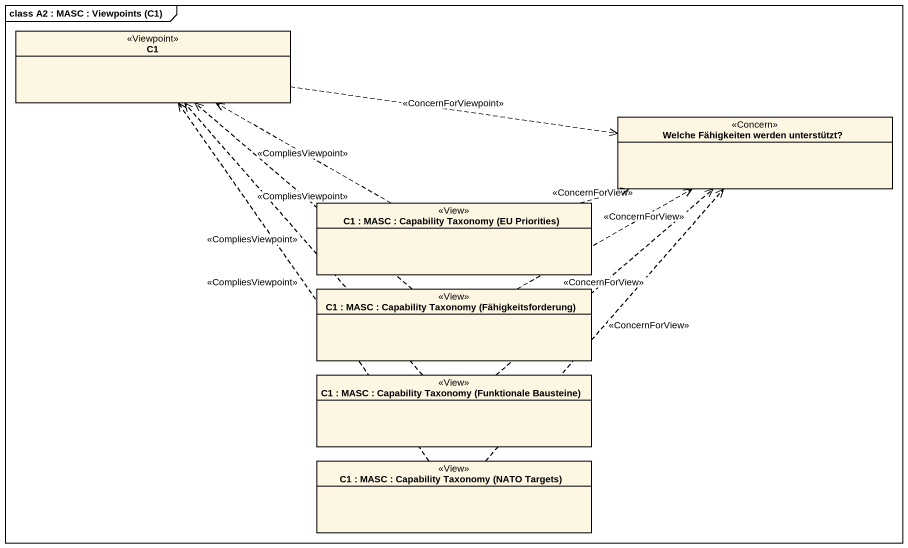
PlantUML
@startuml
mainframe class A2 : MASC : Viewpoints (C1)
hide circle
hide empty members
class C1 <<Viewpoint>>
class "Welche Fähigkeiten werden unterstützt?" as Welche_Fähigkeiten_werden <<Concern>>
class "C1 : MASC : Capability Taxonomy (EU Priorities)" as C1_MASC_Capability_Taxonomy <<View>>
class "C1 : MASC : Capability Taxonomy (Fähigkeitsforderung)" as C1_MASC_Capability_Taxonomy_2 <<View>>
class "C1 : MASC : Capability Taxonomy (Funktionale Bausteine)" as C1_MASC_Capability_Taxonomy_3 <<View>>
class "C1 : MASC : Capability Taxonomy (NATO Targets)" as C1_MASC_Capability_Taxonomy_4 <<View>>
C1 .right.> Welche_Fähigkeiten_werden : <<ConcernForViewpoint>>
C1_MASC_Capability_Taxonomy .left.> C1 : <<CompliesViewpoint>>
C1_MASC_Capability_Taxonomy .right.> Welche_Fähigkeiten_werden : <<ConcernForView>>
C1_MASC_Capability_Taxonomy_2 .up.> C1 : <<CompliesViewpoint>>
C1_MASC_Capability_Taxonomy_2 .right.> Welche_Fähigkeiten_werden : <<ConcernForView>>
C1_MASC_Capability_Taxonomy_3 .up.> C1 : <<CompliesViewpoint>>
C1_MASC_Capability_Taxonomy_3 .up.> Welche_Fähigkeiten_werden : <<ConcernForView>>
C1_MASC_Capability_Taxonomy_4 .up.> C1 : <<CompliesViewpoint>>
C1_MASC_Capability_Taxonomy_4 .up.> Welche_Fähigkeiten_werden : <<ConcernForView>>
@enduml
